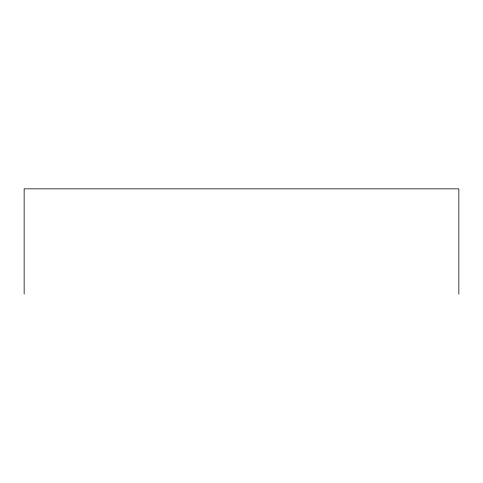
<?xml version="1.0" encoding="UTF-8"?>
<svg xmlns="http://www.w3.org/2000/svg" width="483" height="483" viewBox="0 0 483 483"><rect width="100%" height="100%" fill="white"/><g stroke="black" fill="none" stroke-linecap="round" stroke-linejoin="round"><path stroke-width="0.72" d="M458.85 294.147L458.85 188.853L24.15 188.853L24.15 294.147"/></g></svg>
